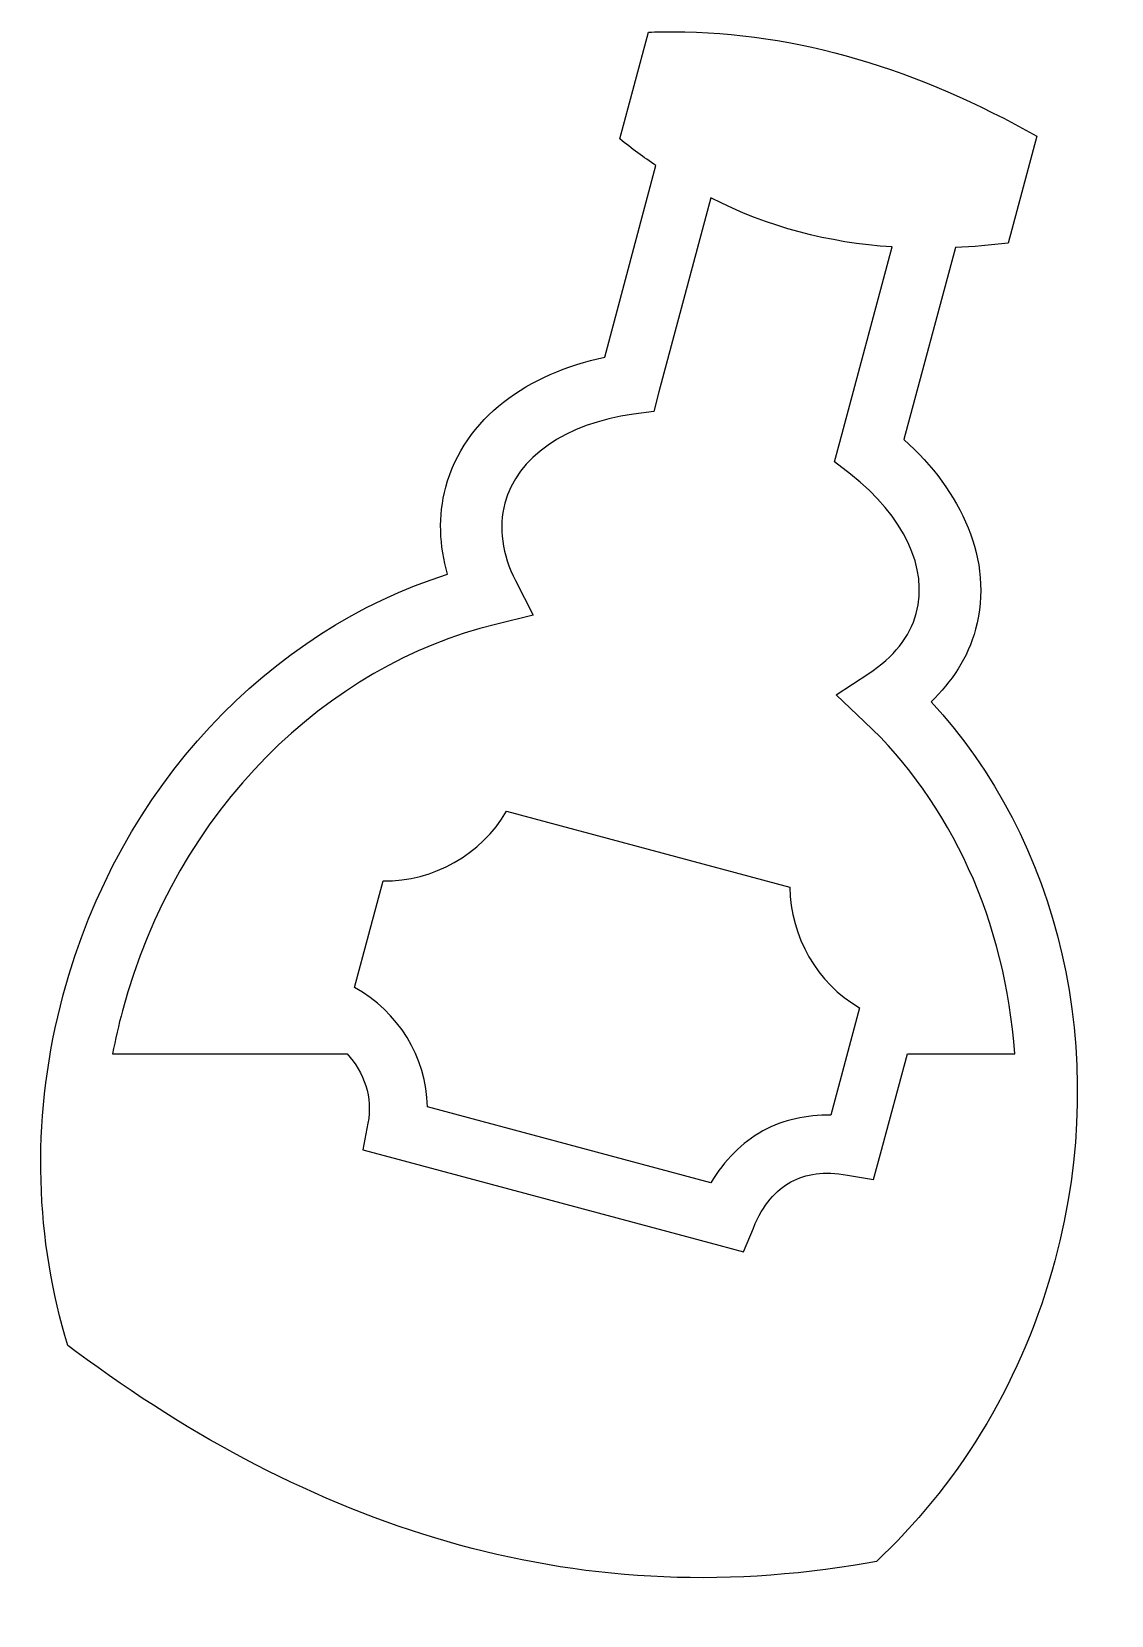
# Model space of a CAD drawing. Header units: centimetres. Extents: x -7.8 to 6.1, y -10.5 to 9.8.
import ezdxf

# ---------------------------------------------------------------- set-up
doc = ezdxf.new("R2010")
doc.units = ezdxf.units.CM
doc.header["$MEASUREMENT"] = 0
doc.layers.add('Layer 1', color=7, linetype='Continuous')

msp = doc.modelspace()

# ---------------------------------------------------------------- linework, layer by layer
at = {"layer": 'Layer 1'}
for points, knots in [([(0.45858, 9.78031), (0.35223, 9.78044), (0.24631, 9.77799), (0.13966, 9.77373), (0.13966, 9.77373), (0.13966, 9.77373), (-0.22796, 8.40327), (-0.22796, 8.40327), (-0.22796, 8.40327), (-0.0735, 8.28069), (0.08138, 8.16738), (0.23715, 8.062), (0.23715, 8.062), (0.23715, 8.062), (-0.42168, 5.6005), (-0.42168, 5.6005), (-0.42168, 5.6005), (-1.40124, 5.39852), (-2.22276, 4.8284), (-2.46286, 3.93352), (-2.46286, 3.93352), (-2.56255, 3.5621), (-2.54374, 3.18061), (-2.43916, 2.81742), (-2.43916, 2.81742), (-4.71901, 2.09593), (-6.65452, 0.10644), (-7.37543, -2.58135), (-7.37543, -2.58135), (-7.78117, -4.09383), (-7.74516, -5.60505), (-7.35308, -6.95628), (-7.35308, -6.95628), (-7.35308, -6.95628), (-7.31614, -7.08422), (-7.31614, -7.08422), (-7.31614, -7.08422), (-7.31614, -7.08422), (-7.20946, -7.16328), (-7.20946, -7.16328), (-7.20946, -7.16328), (-4.22473, -9.37541), (-0.87128, -10.54667), (2.9491, -9.87523), (2.9491, -9.87523), (2.9491, -9.87523), (3.06772, -9.85541), (3.06772, -9.85541), (3.06772, -9.85541), (3.06772, -9.85541), (3.15471, -9.77107), (3.15471, -9.77107), (3.15471, -9.77107), (4.16527, -8.79783), (4.95621, -7.50201), (5.3606, -5.99442), (5.3606, -5.99442), (6.08547, -3.29145), (5.40378, -0.58427), (3.77002, 1.17941), (3.77002, 1.17941), (4.03483, 1.43284), (4.24336, 1.74214), (4.34199, 2.10964), (4.34199, 2.10964), (4.57994, 2.99715), (4.15455, 3.88575), (3.42214, 4.54484), (3.42214, 4.54484), (3.42214, 4.54484), (4.08367, 7.00914), (4.08367, 7.00914), (4.08367, 7.00914), (4.30535, 7.01901), (4.53166, 7.03803), (4.76232, 7.06577), (4.76232, 7.06577), (4.76232, 7.06577), (5.12994, 8.43749), (5.12994, 8.43749), (5.12994, 8.43749), (3.6186, 9.29289), (2.054, 9.77875), (0.45862, 9.78035), (0.45862, 9.78035), (0.45862, 9.78035), (0.45858, 9.78031), (0.45858, 9.78031)], [0, 0, 0, 0, 0.04347826, 0.04347826, 0.04347826, 0.04347826, 0.08695652, 0.08695652, 0.08695652, 0.08695652, 0.13043478, 0.13043478, 0.13043478, 0.13043478, 0.17391304, 0.17391304, 0.17391304, 0.17391304, 0.2173913, 0.2173913, 0.2173913, 0.2173913, 0.26086957, 0.26086957, 0.26086957, 0.26086957, 0.30434783, 0.30434783, 0.30434783, 0.30434783, 0.34782609, 0.34782609, 0.34782609, 0.34782609, 0.39130435, 0.39130435, 0.39130435, 0.39130435, 0.43478261, 0.43478261, 0.43478261, 0.43478261, 0.47826087, 0.47826087, 0.47826087, 0.47826087, 0.52173913, 0.52173913, 0.52173913, 0.52173913, 0.56521739, 0.56521739, 0.56521739, 0.56521739, 0.60869565, 0.60869565, 0.60869565, 0.60869565, 0.65217391, 0.65217391, 0.65217391, 0.65217391, 0.69565217, 0.69565217, 0.69565217, 0.69565217, 0.73913043, 0.73913043, 0.73913043, 0.73913043, 0.7826087, 0.7826087, 0.7826087, 0.7826087, 0.82608696, 0.82608696, 0.82608696, 0.82608696, 0.86956522, 0.86956522, 0.86956522, 0.86956522, 0.91304348, 0.91304348, 0.91304348, 0.91304348, 1, 1, 1, 1]), ([(0.94224, 7.6456), (1.6822, 7.27018), (2.44941, 7.07034), (3.27063, 7.017), (3.27063, 7.017), (3.27063, 7.017), (2.5986, 4.51197), (2.5986, 4.51197), (2.5986, 4.51197), (2.5986, 4.51197), (2.53138, 4.26023), (2.53138, 4.26023), (2.53138, 4.26023), (2.53138, 4.26023), (2.73568, 4.09957), (2.73568, 4.09957), (2.73568, 4.09957), (3.42863, 3.55624), (3.7354, 2.89196), (3.5803, 2.31397), (3.5803, 2.31397), (3.49862, 2.00939), (3.2885, 1.75145), (2.96886, 1.54175), (2.96886, 1.54175), (2.96886, 1.54175), (2.55119, 1.26639), (2.55119, 1.26639), (2.55119, 1.26639), (2.55119, 1.26639), (2.9162, 0.92373), (2.9162, 0.92373), (2.9162, 0.92373), (4.02509, -0.11655), (4.72934, -1.64586), (4.84412, -3.34051), (4.84412, -3.34051), (4.84412, -3.34051), (3.46574, -3.3405), (3.46574, -3.3405), (3.46574, -3.3405), (3.46574, -3.3405), (3.12178, -4.62392), (3.12178, -4.62392), (3.12178, -4.62392), (3.12178, -4.62392), (3.03222, -4.95469), (3.03222, -4.95469), (3.03222, -4.95469), (3.03222, -4.95469), (2.69488, -4.8954), (2.69488, -4.8954), (2.69488, -4.8954), (2.39591, -4.84227), (2.16205, -4.87862), (1.97014, -4.9837), (1.97014, -4.9837), (1.77815, -5.0887), (1.61319, -5.26968), (1.48774, -5.57532), (1.48774, -5.57532), (1.48774, -5.57532), (1.36263, -5.87977), (1.36263, -5.87977), (1.36263, -5.87977), (1.36263, -5.87977), (1.04502, -5.79543), (1.04502, -5.79543), (1.04502, -5.79543), (1.04502, -5.79543), (-3.19152, -4.65956), (-3.19152, -4.65956), (-3.19152, -4.65956), (-3.19152, -4.65956), (-3.52625, -4.56995), (-3.52625, -4.56995), (-3.52625, -4.56995), (-3.52625, -4.56995), (-3.46173, -4.22995), (-3.46173, -4.22995), (-3.46173, -4.22995), (-3.39953, -3.9002), (-3.50854, -3.57453), (-3.73051, -3.3405), (-3.73051, -3.3405), (-3.73051, -3.3405), (-6.74156, -3.3405), (-6.74156, -3.3405), (-6.74156, -3.3405), (-6.70643, -3.1558), (-6.66481, -2.97098), (-6.61506, -2.78565), (-6.61506, -2.78565), (-5.91971, -0.19346), (-3.98336, 1.64928), (-1.82503, 2.1717), (-1.82503, 2.1717), (-1.82503, 2.1717), (-1.33883, 2.28893), (-1.33883, 2.28893), (-1.33883, 2.28893), (-1.33883, 2.28893), (-1.56679, 2.73439), (-1.56679, 2.73439), (-1.56679, 2.73439), (-1.73968, 3.07165), (-1.78691, 3.41485), (-1.70257, 3.7293), (-1.70257, 3.7293), (-1.54549, 4.31459), (-0.93494, 4.75061), (-0.05271, 4.8691), (-0.05271, 4.8691), (-0.05271, 4.8691), (0.20823, 4.90473), (0.20823, 4.90473), (0.20823, 4.90473), (0.20823, 4.90473), (0.2754, 5.15774), (0.2754, 5.15774), (0.2754, 5.15774), (0.2754, 5.15774), (0.94224, 7.64565), (0.94224, 7.64565), (0.94224, 7.64565), (0.94224, 7.64565), (0.94224, 7.6456), (0.94224, 7.6456)], [0, 0, 0, 0, 0.03030303, 0.03030303, 0.03030303, 0.03030303, 0.06060606, 0.06060606, 0.06060606, 0.06060606, 0.09090909, 0.09090909, 0.09090909, 0.09090909, 0.12121212, 0.12121212, 0.12121212, 0.12121212, 0.15151515, 0.15151515, 0.15151515, 0.15151515, 0.18181818, 0.18181818, 0.18181818, 0.18181818, 0.21212121, 0.21212121, 0.21212121, 0.21212121, 0.24242424, 0.24242424, 0.24242424, 0.24242424, 0.27272727, 0.27272727, 0.27272727, 0.27272727, 0.3030303, 0.3030303, 0.3030303, 0.3030303, 0.33333333, 0.33333333, 0.33333333, 0.33333333, 0.36363636, 0.36363636, 0.36363636, 0.36363636, 0.39393939, 0.39393939, 0.39393939, 0.39393939, 0.42424242, 0.42424242, 0.42424242, 0.42424242, 0.45454545, 0.45454545, 0.45454545, 0.45454545, 0.48484848, 0.48484848, 0.48484848, 0.48484848, 0.51515152, 0.51515152, 0.51515152, 0.51515152, 0.54545455, 0.54545455, 0.54545455, 0.54545455, 0.57575758, 0.57575758, 0.57575758, 0.57575758, 0.60606061, 0.60606061, 0.60606061, 0.60606061, 0.63636364, 0.63636364, 0.63636364, 0.63636364, 0.66666667, 0.66666667, 0.66666667, 0.66666667, 0.6969697, 0.6969697, 0.6969697, 0.6969697, 0.72727273, 0.72727273, 0.72727273, 0.72727273, 0.75757576, 0.75757576, 0.75757576, 0.75757576, 0.78787879, 0.78787879, 0.78787879, 0.78787879, 0.81818182, 0.81818182, 0.81818182, 0.81818182, 0.84848485, 0.84848485, 0.84848485, 0.84848485, 0.87878788, 0.87878788, 0.87878788, 0.87878788, 0.90909091, 0.90909091, 0.90909091, 0.90909091, 0.93939394, 0.93939394, 0.93939394, 0.93939394, 1, 1, 1, 1]), ([(-1.68145, -0.22665), (-2.01023, -0.78183), (-2.61884, -1.12651), (-3.26541, -1.1201), (-3.26541, -1.1201), (-3.26541, -1.1201), (-3.63303, -2.4866), (-3.63303, -2.4866), (-3.63303, -2.4866), (-3.07401, -2.79738), (-2.70913, -3.38086), (-2.69876, -4.01907), (-2.69876, -4.01907), (-2.69876, -4.01907), (0.9435, -4.9942), (0.9435, -4.9942), (0.9435, -4.9942), (1.11373, -4.70577), (1.33988, -4.47747), (1.61161, -4.32879), (1.61161, -4.32879), (1.8744, -4.18487), (2.1719, -4.12162), (2.48128, -4.12714), (2.48128, -4.12714), (2.48128, -4.12714), (2.85025, -2.7501), (2.85025, -2.7501), (2.85025, -2.7501), (2.3051, -2.42752), (1.96367, -1.83506), (1.9568, -1.20169), (1.9568, -1.20169), (1.9568, -1.20169), (-1.68145, -0.22656), (-1.68145, -0.22656), (-1.68145, -0.22656), (-1.68145, -0.22656), (-1.68145, -0.22665), (-1.68145, -0.22665)], [0, 0, 0, 0, 0.09090909, 0.09090909, 0.09090909, 0.09090909, 0.18181818, 0.18181818, 0.18181818, 0.18181818, 0.27272727, 0.27272727, 0.27272727, 0.27272727, 0.36363636, 0.36363636, 0.36363636, 0.36363636, 0.45454545, 0.45454545, 0.45454545, 0.45454545, 0.54545455, 0.54545455, 0.54545455, 0.54545455, 0.63636364, 0.63636364, 0.63636364, 0.63636364, 0.72727273, 0.72727273, 0.72727273, 0.72727273, 0.81818182, 0.81818182, 0.81818182, 0.81818182, 1, 1, 1, 1])]:
    msp.add_open_spline(points, degree=3, knots=knots, dxfattribs=at)

doc.saveas('drawing.dxf')
